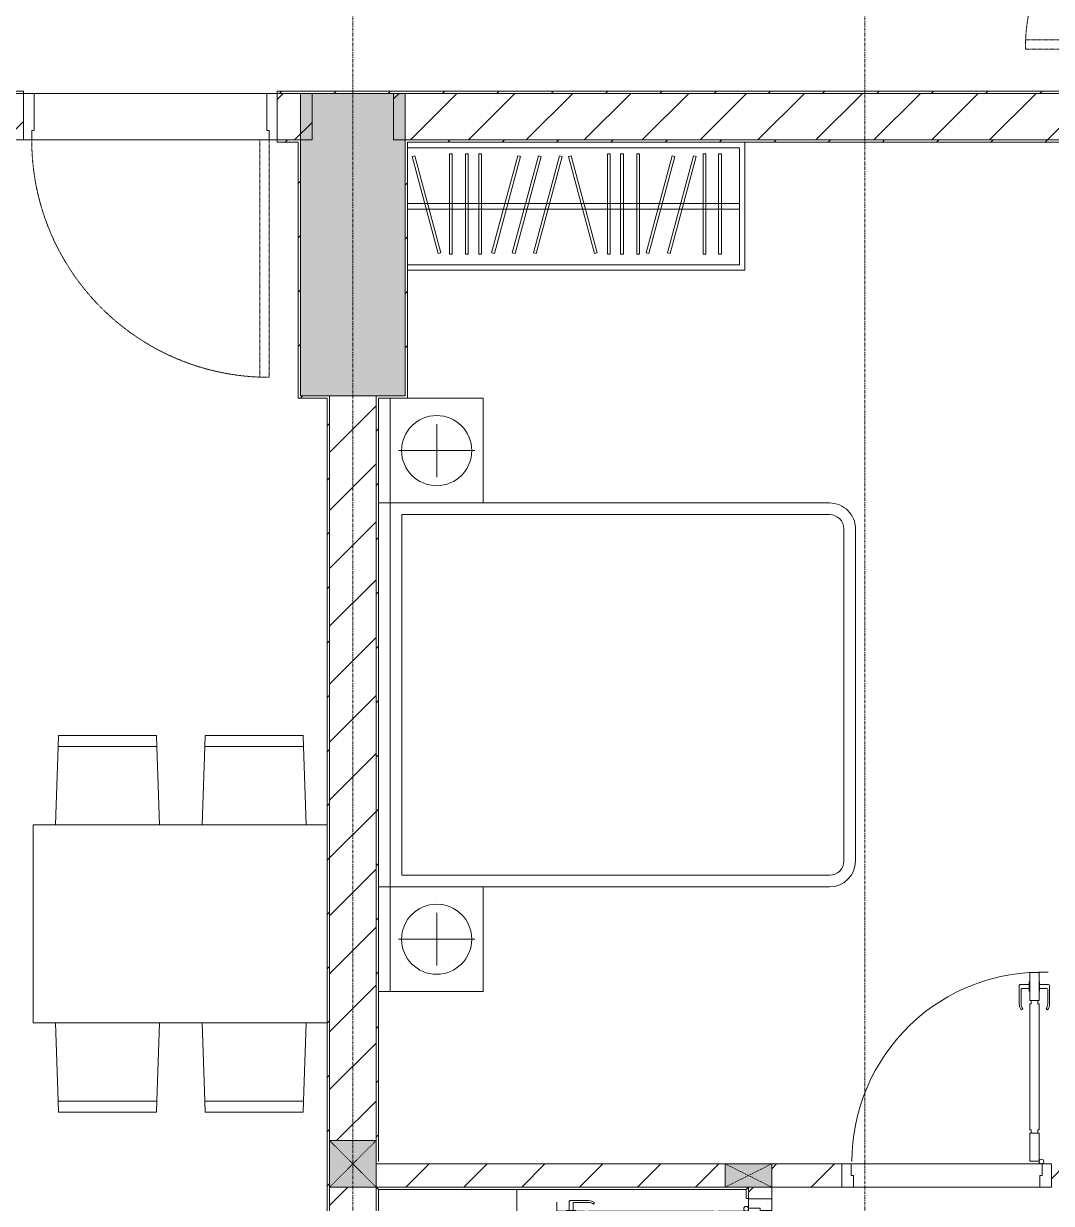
# Model space of a CAD drawing. Header units: millimetres. Extents: x -24439 to 198341, y -52871 to 149926.
# Drawn here: x 51338 to 55755, y 28767 to 33837 of the extents above; entities that cross this region are included whole.
import ezdxf

# ---------------------------------------------------------------- set-up
doc = ezdxf.new("R2010")
doc.units = ezdxf.units.MM
for name, pattern in [('Dash', [6, 3, -3]), ('Grid Line', [22.225, 12.7, -3.175, 3.175, -3.175]), ('NET VAN', [1.06, 0.53, -0.53])]:
    doc.linetypes.add(name, pattern=pattern)
for name, color, linetype, lineweight in [('0-1', 7, 'Continuous', 5), ('A-DETL-GENF-1', 9, 'Continuous', 9), ('A-DETL-GENF-2', 9, 'NET VAN', 9), ('A-DOOR', 31, 'Continuous', 9), ('A-DOOR-1', 9, 'Continuous', 9), ('A-DOOR-FRAM', 31, 'Continuous', 9), ('A-FLOR-1', 9, 'Continuous', 9), ('A-FLOR-HRAL-1', 9, 'Continuous', 9), ('A-WALL', 113, 'Continuous', 9), ('A-WALL-1', 253, 'Continuous', 18), ('A-WALL-2', 9, 'Continuous', 9), ('A-WALL-3', 113, 'Continuous', 18), ('A-WALL-PATT-1', 10, 'Continuous', 9), ('A-WALL-PATT-2', 9, 'Continuous', 9), ('A-WALL-PATT-3', 111, 'Continuous', 9), ('G-IMPT-1', 9, 'Continuous', 9), ('I-FURN-1', 9, 'Continuous', 9), ('I-WALL-1', 253, 'Continuous', 18), ('I-WALL-3', 2, 'Continuous', 18), ('S-COLS', 52, 'Continuous', 9), ('S-COLS-1', 254, 'Continuous', 5), ('S-COLS-2', 253, 'Continuous', 18), ('S-COLS-3', 9, 'Continuous', 9), ('S-COLS-4', 52, 'Continuous', 18), ('S-COLS-5', 52, 'Dash', 9), ('S-COLS-HDLN', 52, 'Dash', 9), ('S-COLS-HDLN-1', 9, 'Dash', 9), ('S-GRID-1', 1, 'Grid Line', 9)]:
    doc.layers.add(name, color=color, linetype=linetype, lineweight=lineweight)
pattern_1 = [(45, (0, 0), (-124.4508, 124.4508), [])]
pattern_2 = [(45, (0, 0), (-116.6726, 116.6726), [])]

# ---------------------------------------------------------------- blocks, each defined once
blk = doc.blocks.new('NCV_TKTC_KET CAU_rvt-1-TKCS_MB ĐỊNH VỊ CAO ĐỘ THIẾT KẾ')
at = {"layer": 'S-COLS-1'}
blk.add_hatch(color=256, dxfattribs=at).paths.add_polyline_path([(52977.6, 32236.9), (52977.6, 33536.9), (52527.6, 33536.9), (52527.6, 32236.9)])
at = {"layer": 'S-COLS-2'}
for p, q in [((52977.6, 33536.9), (52527.6, 33536.9)), ((52527.6, 33536.9), (52527.6, 32236.9)), ((52977.6, 32236.9), (52977.6, 33536.9)), ((52527.6, 32236.9), (52977.6, 32236.9))]:
    blk.add_line(p, q, dxfattribs=at)
blk = doc.blocks.new('DOOR_CW_01 CANH MO-PANEL KINH - DIW_01-900x2200-CỬA GỖ VÂN LAMINATE-553375-TKCS_MB ĐỊNH VỊ CAO ĐỘ THIẾT KẾ')
at = {"layer": 'A-DETL-GENF-1'}
for p, q in [((-397, -182), (-397, -62)), ((-397, -62), (-357, -62)), ((-357, -62), (-357, -182)), ((-357, -182), (-397, -182)), ((-397, -196), (-391, -196)), ((-397, -738), (-397, -196)), ((-391, -196), (-391, -182)), ((-391, -182), (-363, -182)), ((-363, -182), (-363, -196)), ((-357, -196), (-363, -196)), ((-357, -196), (-357, -738)), ((-442, -737), (-442, -816.5)), ((-434, -799.5), (-434, -737)), ((-433.9, -711.2), (-427.3, -715.8)), ((-397, -738), (-391, -738)), ((-357, -752), (-397, -752)), ((-397, -752), (-397, -872)), ((-391, -752), (-391, -738)), ((-363, -752), (-391, -752)), ((-357, -738), (-363, -738)), ((-363, -738), (-363, -752)), ((-357, -872), (-357, -752)), ((-320.1, -711.2), (-326.7, -715.8)), ((-320, -799.5), (-320, -737)), ((-312, -737), (-312, -816.5)), ((-399, -803.5), (-430, -803.5)), ((-399, -792.2), (-399, -831.8)), ((-397, -792.2), (-399, -792.2)), ((-397, -792.2), (-397, -831.8)), ((-357, -792.2), (-357, -831.8)), ((-357, -792.2), (-355, -792.2)), ((-355, -792.2), (-355, -831.8)), ((-355, -803.5), (-324, -803.5)), ((-399, -820.5), (-438, -820.5)), ((-399, -831.8), (-397, -831.8)), ((-355, -831.8), (-357, -831.8)), ((-355, -820.5), (-316, -820.5)), ((-397, -872), (-357, -872))]:
    blk.add_line(p, q, dxfattribs=at)
blk.add_circle((-407, -60), 10, dxfattribs=at)
for centre, radius, start, end in [((-407, -60), 814, 268, 0), ((-397, -737), 45, 145, 180), ((-397, -737), 37, 145, 180), ((-357, -737), 37, 0, 35), ((-357, -737), 45, 360, 35), ((-430, -799.5), 4, 180, 270), ((-324, -799.5), 4, 270, 0), ((-438, -816.5), 4, 180, 270), ((-316, -816.5), 4, 270, 0)]:
    blk.add_arc(centre, radius, start, end, dxfattribs=at)
at = {"layer": 'A-DOOR-1'}
for p, q in [((-450, -50), (-450, 50)), ((-450, 50), (-400, 50)), ((-400, 50), (-400, 0)), ((400, 0), (400, 50)), ((400, 50), (450, 50)), ((450, 50), (450, -50)), ((-410, -50), (-450, -50)), ((-410, 0), (-410, -50)), ((-400, 0), (-410, 0)), ((-407, -50), (-382, -50)), ((410, 0), (400, 0)), ((410, -50), (410, 0)), ((450, -50), (410, -50))]:
    blk.add_line(p, q, dxfattribs=at)
blk = doc.blocks.new('GIUONG NGU-2TAB-1600x2000 - GIUONG NGU-2TAB-1600x2000-842839-TKCS_MB ĐỊNH VỊ CAO ĐỘ THIẾT KẾ')
at = {"layer": 'I-FURN-1'}
for p, q in [((8.5, 0), (8.5, -50)), ((458.5, -50), (458.5, 0)), ((458.5, 0), (458.5, -50)), ((2108.2, -50), (2108.2, 0)), ((458.5, -50), (8.5, -50)), ((8.5, -50), (8.5, -450.3)), ((8.5, -50), (458.5, -50)), ((458.5, -50), (8.5, -50)), ((8.5, -50), (8.5, -450.3)), ((458.5, -450.3), (458.5, -50)), ((2108.2, -50), (458.5, -50)), ((458.5, -50), (458.5, -1938.9)), ((458.5, -50), (2108.2, -50)), ((458.5, -1938.9), (458.5, -50)), ((458.5, -450.3), (458.5, -50)), ((458.5, -50), (2108.2, -50)), ((2108.2, 0), (2108.2, -50)), ((2558.2, -50), (2108.2, -50)), ((2108.2, -50), (2108.2, -450.3)), ((2108.2, -1938.9), (2108.2, -50)), ((2108.2, -50), (2558.2, -50)), ((2108.2, -50), (2558.2, -50)), ((2108.2, -450.3), (2108.2, -50)), ((2108.2, -50), (2108.2, -1938.9)), ((2558.2, -50), (2558.2, 0)), ((2558.2, -450.3), (2558.2, -50)), ((2558.2, -50), (2558.2, -450.3)), ((233.5, -86.8), (233.5, -413.5)), ((508.5, -100), (2058.2, -100)), ((508.5, -1938.9), (508.5, -100)), ((2058.2, -100), (2058.2, -1938.9)), ((2333.2, -86.8), (2333.2, -413.5)), ((120.2, -250.2), (346.8, -250.2)), ((2446.5, -250.2), (2219.8, -250.2)), ((8.5, -450.3), (458.5, -450.3)), ((8.5, -450.3), (458.5, -450.3)), ((2108.2, -450.3), (2558.2, -450.3)), ((2558.2, -450.3), (2108.2, -450.3)), ((1997.1, -2000), (569.6, -2000)), ((569.6, -2050), (1997.1, -2050)), ((1997.1, -2050), (569.6, -2050))]:
    blk.add_line(p, q, dxfattribs=at)
for centre in [(233.5, -250.2), (2333.2, -250.2)]:
    blk.add_circle(centre, 150.7, dxfattribs=at)
for centre, radius, start, end in [((569.6, -1938.9), 111.1, 180, 270), ((569.6, -1938.9), 111.1, 180, 270), ((569.6, -1938.9), 61.1, 180, 270), ((1997.1, -1938.9), 111.1, 270, 360), ((1997.1, -1938.9), 61.1, 270, 0), ((1997.1, -1938.9), 111.1, 270, 0)]:
    blk.add_arc(centre, radius, start, end, dxfattribs=at)
blk = doc.blocks.new('TU QUAN AO-SUITE ROOM_3 - TU QUAN AO-SUITE ROOM_3-V10-TKCS_MB ĐỊNH VỊ CAO ĐỘ THIẾT KẾ')
at = {"layer": 'I-FURN-1'}
for p, q in [((-550, -50), (-550, -1500)), ((-550, -1500), (-550, -50)), ((-550, -50), (-550, -576)), ((-526, -1476), (-526, -50)), ((-526, -50), (-526, -600)), ((-287, -50), (-287, -576)), ((-263, -50), (-263, -576)), ((-24, -49.8), (-24, -1476)), ((-478.3, -181.1), (-61.3, -69.4)), ((-58.2, -80.9), (-475.2, -192.7)), ((-61.3, -69.4), (-58.2, -80.9)), ((-475.2, -192.7), (-478.3, -181.1)), ((-480.1, -229.7), (-50.1, -229.7)), ((-480.1, -241.7), (-480.1, -229.7)), ((-50.1, -241.7), (-480.1, -241.7)), ((-50.1, -229.7), (-50.1, -241.7)), ((-480.1, -299.2), (-50.1, -299.2)), ((-480.1, -311.2), (-480.1, -299.2)), ((-50.1, -299.2), (-50.1, -311.2)), ((-50.1, -311.2), (-480.1, -311.2)), ((-480.1, -356.4), (-50.1, -356.4)), ((-480.1, -368.4), (-480.1, -356.4)), ((-50.1, -368.4), (-480.1, -368.4)), ((-50.1, -356.4), (-50.1, -368.4)), ((-475.2, -411.5), (-478.3, -423.1)), ((-478.3, -423.1), (-61.3, -534.9)), ((-58.2, -523.3), (-475.2, -411.5)), ((-475.2, -500.3), (-478.3, -511.9)), ((-58.2, -612.1), (-475.2, -500.3)), ((-478.3, -511.9), (-61.3, -623.6)), ((-61.3, -534.9), (-58.2, -523.3)), ((-526, -1476), (-526, -600)), ((-475.2, -591.5), (-478.3, -603.1)), ((-478.3, -603.1), (-61.3, -714.9)), ((-58.2, -703.3), (-475.2, -591.5)), ((-287, -576), (-287, -1476)), ((-263, -576), (-263, -1476)), ((-61.3, -623.6), (-58.2, -612.1)), ((-61.3, -714.9), (-58.2, -703.3)), ((-478.3, -853.9), (-61.3, -742.1)), ((-58.2, -753.7), (-475.2, -865.5)), ((-61.3, -742.1), (-58.2, -753.7)), ((-475.2, -865.5), (-478.3, -853.9)), ((-480.1, -908.6), (-480.1, -920.6)), ((-480.1, -908.6), (-480.1, -920.6)), ((-50.1, -908.6), (-480.1, -908.6)), ((-50.1, -920.6), (-50.1, -908.6)), ((-480.1, -920.6), (-50.1, -920.6)), ((-480.1, -965.8), (-480.1, -977.8)), ((-480.1, -965.8), (-480.1, -977.8)), ((-50.1, -965.8), (-480.1, -965.8)), ((-480.1, -977.8), (-50.1, -977.8)), ((-50.1, -977.8), (-50.1, -965.8)), ((-480.1, -1035.3), (-480.1, -1047.3)), ((-480.1, -1035.3), (-480.1, -1047.3)), ((-50.1, -1035.3), (-480.1, -1035.3)), ((-480.1, -1047.3), (-50.1, -1047.3)), ((-50.1, -1047.3), (-50.1, -1035.3)), ((-475.2, -1075.3), (-478.3, -1086.9)), ((-478.3, -1086.9), (-61.3, -1198.6)), ((-58.2, -1187.1), (-475.2, -1075.3)), ((-475.2, -1166.5), (-478.3, -1178.1)), ((-478.3, -1178.1), (-61.3, -1289.9)), ((-58.2, -1278.3), (-475.2, -1166.5)), ((-61.3, -1198.6), (-58.2, -1187.1)), ((-61.3, -1289.9), (-58.2, -1278.3)), ((-480.1, -1320.5), (-480.1, -1332.5)), ((-480.1, -1320.5), (-480.1, -1332.5)), ((-50.1, -1320.5), (-480.1, -1320.5)), ((-480.1, -1332.5), (-50.1, -1332.5)), ((-50.1, -1332.5), (-50.1, -1320.5)), ((-480.1, -1386.9), (-480.1, -1398.9)), ((-480.1, -1386.9), (-480.1, -1398.9)), ((-50.1, -1386.9), (-480.1, -1386.9)), ((-480.1, -1398.9), (-50.1, -1398.9)), ((-50.1, -1398.9), (-50.1, -1386.9)), ((-550, -1500), (0, -1500)), ((0, -1500), (-550, -1500)), ((-24, -1476), (-526, -1476))]:
    blk.add_line(p, q, dxfattribs=at)
blk = doc.blocks.new('MAY GIAT - MAY GIAT_dwg-348053-TKCS_MB ĐỊNH VỊ CAO ĐỘ THIẾT KẾ')
at = {"layer": 'G-IMPT-1', "flags": 128}
blk.add_lwpolyline([(5, 596.6), (5, 2.3), (605, 2.3)], dxfattribs=at)
blk = doc.blocks.new('MAY GIAT - MAY GIAT-348233-TKCS_MB ĐỊNH VỊ CAO ĐỘ THIẾT KẾ')
at = {"layer": 'I-FURN-1'}
for p, q in [((5, 596.6), (5, 2.3)), ((5, 2.3), (605, 2.3))]:
    blk.add_line(p, q, dxfattribs=at)
blk.add_blockref('MAY GIAT - MAY GIAT_dwg-348053-TKCS_MB ĐỊNH VỊ CAO ĐỘ THIẾT KẾ', (0, 0))
blk = doc.blocks.new('RES_BAN AN 1 - RES_BAN AN 1-V12-TKCS_MB ĐỊNH VỊ CAO ĐỘ THIẾT KẾ')
at = {"layer": 'I-FURN-1'}
for p, q in [((-425, 1275), (425, 1275)), ((-425, 11.8), (-425, 1275)), ((425, 1275), (425, 11.8)), ((-761.9, 1168.8), (-809.6, 1167.2)), ((-809.6, 1167.2), (-809.6, 745.3)), ((-425, 1180), (-761.9, 1168.8)), ((-761.9, 1168.8), (-761.9, 743.8)), ((-761.9, 743.8), (-761.9, 1168.8)), ((-425, 732.5), (-425, 1180)), ((425, 1180), (761.9, 1168.8)), ((425, 732.5), (425, 1180)), ((761.9, 1168.8), (761.9, 743.8)), ((761.9, 1168.8), (761.9, 743.8)), ((809.6, 1167.2), (761.9, 1168.8)), ((809.6, 745.3), (809.6, 1167.2)), ((-809.6, 745.3), (-761.9, 743.8)), ((-761.9, 743.8), (-425, 732.5)), ((761.9, 743.8), (425, 732.5)), ((761.9, 743.8), (809.6, 745.3)), ((-809.6, 536.9), (-761.9, 538.5)), ((-809.6, 115.1), (-809.6, 536.9)), ((-425, 549.7), (-761.9, 538.5)), ((-761.9, 538.5), (-761.9, 113.5)), ((-761.9, 538.5), (-761.9, 113.5)), ((-425, 102.3), (-425, 549.7)), ((425, 549.7), (761.9, 538.5)), ((425, 102.3), (425, 549.7)), ((761.9, 538.5), (761.9, 113.5)), ((761.9, 538.5), (809.6, 536.9)), ((761.9, 113.5), (761.9, 538.5)), ((809.6, 536.9), (809.6, 115.1)), ((-761.9, 113.5), (-809.6, 115.1)), ((-761.9, 113.5), (-425, 102.3)), ((761.9, 113.5), (425, 102.3)), ((809.6, 115.1), (761.9, 113.5))]:
    blk.add_line(p, q, dxfattribs=at)
blk = doc.blocks.new('G1_SOF - BO TRU - 100x200-V61-TKCS_MB ĐỊNH VỊ CAO ĐỘ THIẾT KẾ')
at = {"layer": 'S-COLS-3'}
blk.add_hatch(color=256, dxfattribs=at).paths.add_polyline_path([(50, -100), (50, 100), (-50, 100), (-50, -100)])
at = {"layer": 'S-COLS-2'}
for p, q in [((50, 100), (-50, 100)), ((-50, 100), (-50, -100)), ((50, -100), (50, 100)), ((-50, -100), (50, -100))]:
    blk.add_line(p, q, dxfattribs=at)
at = {"layer": 'S-COLS-HDLN-1'}
for p, q in [((50, 100), (-50, -100)), ((-50, 100), (50, -100))]:
    blk.add_line(p, q, dxfattribs=at)
blk = doc.blocks.new('Railing - Railing-792906-TKCS_MB ĐỊNH VỊ CAO ĐỘ THIẾT KẾ')
at = {"layer": 'A-FLOR-HRAL-1'}
for p, q in [((29944.1, 19576.2), (29954.1, 19566.2)), ((31544.1, 19576.2), (31534.1, 19566.2)), ((29954.1, 19566.2), (31534.1, 19566.2)), ((29954.1, 16286.2), (29954.1, 19566.2)), ((31534.1, 19566.2), (31534.1, 19526.7)), ((31544.1, 19526.7), (31534.1, 19526.7)), ((31534.1, 18626.2), (31544.1, 18626.2)), ((31534.1, 18626.2), (31534.1, 18586.2)), ((31144.1, 18576.2), (31134.1, 18586.2)), ((31134.1, 18586.2), (31134.1, 15486.2)), ((31534.1, 18586.2), (31134.1, 18586.2)), ((31544.1, 18576.2), (31534.1, 18586.2)), ((29944.1, 16276.2), (29954.1, 16286.2)), ((30054.1, 16286.2), (29954.1, 16286.2)), ((30044.1, 16276.2), (30054.1, 16286.2)), ((30054.1, 15486.2), (30054.1, 16286.2)), ((30044.1, 15476.2), (30054.1, 15486.2)), ((31134.1, 15486.2), (30054.1, 15486.2)), ((31144.1, 15476.2), (31134.1, 15486.2))]:
    blk.add_line(p, q, dxfattribs=at)
blk = doc.blocks.new('DOOR_CW_01 CANH MO-PANEL KINH - DIG_01-900x2200-CỬA NHÔM KÍNH-400860-TKCS_MB ĐỊNH VỊ CAO ĐỘ THIẾT KẾ')
at = {"layer": 'A-DETL-GENF-1'}
for p, q in [((-397, -182), (-397, -62)), ((-397, -62), (-357, -62)), ((-357, -62), (-357, -182)), ((-357, -182), (-397, -182)), ((-397, -196), (-391, -196)), ((-397, -738), (-397, -196)), ((-391, -196), (-391, -182)), ((-391, -182), (-363, -182)), ((-363, -182), (-363, -196)), ((-357, -196), (-363, -196)), ((-357, -196), (-357, -738)), ((-442, -737), (-442, -816.5)), ((-434, -799.5), (-434, -737)), ((-433.9, -711.2), (-427.3, -715.8)), ((-397, -738), (-391, -738)), ((-357, -752), (-397, -752)), ((-397, -752), (-397, -872)), ((-391, -752), (-391, -738)), ((-363, -752), (-391, -752)), ((-357, -738), (-363, -738)), ((-363, -738), (-363, -752)), ((-357, -872), (-357, -752)), ((-320.1, -711.2), (-326.7, -715.8)), ((-320, -799.5), (-320, -737)), ((-312, -737), (-312, -816.5)), ((-399, -803.5), (-430, -803.5)), ((-399, -792.2), (-399, -831.8)), ((-397, -792.2), (-399, -792.2)), ((-397, -792.2), (-397, -831.8)), ((-357, -792.2), (-357, -831.8)), ((-357, -792.2), (-355, -792.2)), ((-355, -792.2), (-355, -831.8)), ((-355, -803.5), (-324, -803.5)), ((-399, -820.5), (-438, -820.5)), ((-399, -831.8), (-397, -831.8)), ((-355, -831.8), (-357, -831.8)), ((-355, -820.5), (-316, -820.5)), ((-397, -872), (-357, -872))]:
    blk.add_line(p, q, dxfattribs=at)
blk.add_circle((-407, -60), 10, dxfattribs=at)
for centre, radius, start, end in [((-407, -60), 814, 268, 0), ((-397, -737), 45, 145, 180), ((-397, -737), 37, 145, 180), ((-357, -737), 37, 0, 35), ((-357, -737), 45, 360, 35), ((-430, -799.5), 4, 180, 270), ((-324, -799.5), 4, 270, 0), ((-438, -816.5), 4, 180, 270), ((-316, -816.5), 4, 270, 0)]:
    blk.add_arc(centre, radius, start, end, dxfattribs=at)
at = {"layer": 'A-DOOR-1'}
for p, q in [((-450, -50), (-450, 50)), ((-450, 50), (-400, 50)), ((-400, 50), (-400, 0)), ((400, 0), (400, 50)), ((400, 50), (450, 50)), ((450, 50), (450, -50)), ((-410, -50), (-450, -50)), ((-410, 0), (-410, -50)), ((-400, 0), (-410, 0)), ((-407, -50), (-382, -50)), ((410, 0), (400, 0)), ((410, -50), (410, 0)), ((450, -50), (410, -50))]:
    blk.add_line(p, q, dxfattribs=at)
blk = doc.blocks.new('NCV_TKTC_TANG 1_rvt-1-TKCS_MB ĐỊNH VỊ CAO ĐỘ THIẾT KẾ')
at = {"layer": 'A-WALL-PATT-1'}
h = blk.add_hatch(dxfattribs=at)
h.set_pattern_fill('FP_2', color=256, style=0, pattern_type=2)
h.set_pattern_definition(pattern_1)
h.paths.add_polyline_path([(57652.6, 28836.9), (57652.6, 28936.9), (56854.2, 28936.9), (56854.2, 28836.9), (57404.3, 28836.9)])
h.paths.add_polyline_path([(54352.6, 28836.9), (54352.6, 28936.9), (52852.6, 28936.9), (52852.6, 28836.9), (53773, 28836.9)])
h.paths.add_polyline_path([(54552.6, 28836.9), (54854.6, 28836.9), (54854.6, 28936.9), (54552.6, 28936.9), (54552.6, 28861.8)])
h.paths.add_polyline_path([(56054.2, 28836.9), (56054.2, 28936.9), (55754.6, 28936.9), (55754.6, 28836.9)])
h = blk.add_hatch(dxfattribs=at)
h.set_pattern_fill('FP_2', color=256, style=0, pattern_type=2)
h.set_pattern_definition(pattern_1)
h.paths.add_polyline_path([(54552.6, 27836.9), (54552.6, 27886.9), (54452.6, 27886.9), (54452.6, 27836.9), (54502.6, 27836.9)])
h.paths.add_polyline_path([(54502.6, 28786.9), (54552.6, 28786.9), (54552.6, 28836.9), (54452.6, 28836.9), (54452.6, 28786.9)])
at = {"layer": 'A-WALL-PATT-2'}
h = blk.add_hatch(dxfattribs=at)
h.set_pattern_fill('FP_3', color=256, style=0, pattern_type=2)
h.set_pattern_definition(pattern_2)
h.paths.add_polyline_path([(52527.6, 33326.9), (52527.6, 33336.9), (52427.6, 33336.9), (52427.6, 33326.9), (52517.6, 33326.9)])
h.paths.add_polyline_path([(50141.7, 33326.9), (51337.6, 33326.9), (51337.6, 33336.9), (49652.6, 33336.9), (49652.6, 33326.9), (49662.6, 33326.9)])
h = blk.add_hatch(dxfattribs=at)
h.set_pattern_fill('FP_3', color=256, style=0, pattern_type=2)
h.set_pattern_definition(pattern_2)
h.paths.add_polyline_path([(52517.6, 32236.9), (52527.6, 32236.9), (52527.6, 33326.9), (52517.6, 33326.9), (52517.6, 32967)])
h = blk.add_hatch(dxfattribs=at)
h.set_pattern_fill('FP_3', color=256, style=0, pattern_type=2)
h.set_pattern_definition(pattern_2)
h.paths.add_polyline_path([(52977.6, 33326.9), (55842.6, 33326.9), (55842.6, 33336.9), (52977.6, 33336.9)])
h = blk.add_hatch(dxfattribs=at)
h.set_pattern_fill('FP_3', color=256, style=0, pattern_type=2)
h.set_pattern_definition(pattern_2)
h.paths.add_polyline_path([(52987.6, 32226.9), (52987.6, 33326.9), (52977.6, 33326.9), (52977.6, 32226.9)])
h = blk.add_hatch(dxfattribs=at)
h.set_pattern_fill('FP_3', color=256, style=0, pattern_type=2)
h.set_pattern_definition(pattern_2)
h.paths.add_polyline_path([(52517.6, 32226.9), (52642.6, 32226.9), (52642.6, 32236.9), (52517.6, 32236.9)])
h = blk.add_hatch(dxfattribs=at)
h.set_pattern_fill('FP_3', color=256, style=0, pattern_type=2)
h.set_pattern_definition(pattern_2)
h.paths.add_polyline_path([(52652.6, 25546.9), (52652.6, 32236.9), (52642.6, 32236.9), (52642.6, 25546.9)])
h = blk.add_hatch(dxfattribs=at)
h.set_pattern_fill('FP_3', color=256, style=0, pattern_type=2)
h.set_pattern_definition(pattern_2)
h.paths.add_polyline_path([(52852.6, 28936.9), (52862.6, 28936.9), (52862.6, 32236.9), (52852.6, 32236.9), (52852.6, 29022)])
at = {"layer": 'A-FLOR-1'}
for p, q in [((52382.6, 33536.9), (51382.6, 33536.9)), ((52392.6, 33336.9), (51372.6, 33336.9)), ((51372.6, 33336.9), (52392.6, 33336.9)), ((54894.6, 28936.9), (55714.6, 28936.9)), ((55704.6, 28836.9), (54904.6, 28836.9))]:
    blk.add_line(p, q, dxfattribs=at)
at = {"layer": 'A-WALL-1'}
for p, q in [((52862.6, 28936.9), (52852.6, 28936.9)), ((52852.6, 28936.9), (52852.6, 28836.9)), ((52852.6, 28836.9), (54352.6, 28836.9)), ((54452.6, 28836.9), (54452.6, 28786.9)), ((54552.6, 28826.9), (54552.6, 28836.9))]:
    blk.add_line(p, q, dxfattribs=at)
at = {"layer": 'A-WALL-2'}
for p, q in [((54352.6, 28936.9), (52862.6, 28936.9)), ((54854.6, 28936.9), (54552.6, 28936.9)), ((54894.6, 28936.9), (55714.6, 28936.9)), ((54552.6, 28836.9), (54854.6, 28836.9)), ((54552.6, 28786.9), (54552.6, 28826.9)), ((55704.6, 28836.9), (54904.6, 28836.9))]:
    blk.add_line(p, q, dxfattribs=at)
at = {"layer": 'I-WALL-1'}
for p, q in [((52527.6, 33336.9), (52427.6, 33336.9)), ((52427.6, 33336.9), (52427.6, 33326.9)), ((52427.6, 33326.9), (52517.6, 33326.9)), ((52517.6, 33326.9), (52517.6, 32236.9)), ((52527.6, 33326.9), (52527.6, 33336.9)), ((52527.6, 32236.9), (52527.6, 33326.9)), ((55842.6, 33336.9), (52977.6, 33336.9)), ((52977.6, 33336.9), (52977.6, 33326.9)), ((52977.6, 33326.9), (52977.6, 32236.9)), ((52987.6, 33326.9), (55842.6, 33326.9)), ((52987.6, 32226.9), (52987.6, 33326.9)), ((52517.6, 32236.9), (52517.6, 32226.9)), ((52517.6, 32226.9), (52642.6, 32226.9)), ((52642.6, 32236.9), (52527.6, 32236.9)), ((52652.6, 32236.9), (52642.6, 32236.9)), ((52642.6, 32226.9), (52642.6, 25546.9)), ((52652.6, 25546.9), (52652.6, 32236.9)), ((52852.6, 32236.9), (52852.6, 28936.9)), ((52862.6, 32236.9), (52852.6, 32236.9)), ((52977.6, 32236.9), (52862.6, 32236.9)), ((52862.6, 28946.9), (52862.6, 32226.9)), ((52862.6, 32226.9), (52977.6, 32226.9)), ((52977.6, 32226.9), (52987.6, 32226.9)), ((52852.6, 28936.9), (52862.6, 28936.9))]:
    blk.add_line(p, q, dxfattribs=at)
at = {"layer": 'A-DOOR-1'}
for name, p, rotation in [('DOOR_CW_01 CANH MO-PANEL KINH - DIW_01-900x2200-CỬA GỖ VÂN LAMINATE-553375-TKCS_MB ĐỊNH VỊ CAO ĐỘ THIẾT KẾ', (55304.6, 28886.9), 180), ('DOOR_CW_01 CANH MO-PANEL KINH - DIG_01-900x2200-CỬA NHÔM KÍNH-400860-TKCS_MB ĐỊNH VỊ CAO ĐỘ THIẾT KẾ', (54502.6, 28336.9), 269.9999999999989)]:
    blk.add_blockref(name, p, dxfattribs=dict(at, rotation=rotation))
at = {"layer": 'A-FLOR-HRAL-1'}
blk.add_blockref('Railing - Railing-792906-TKCS_MB ĐỊNH VỊ CAO ĐỘ THIẾT KẾ', (22908.5, 9260.7), dxfattribs=at)
at = {"layer": 'I-FURN-1'}
for name, p, rotation in [('TU QUAN AO-SUITE ROOM_3 - TU QUAN AO-SUITE ROOM_3-V10-TKCS_MB ĐỊNH VỊ CAO ĐỘ THIẾT KẾ', (52937.6, 33326.9), 89.9999999999998), ('GIUONG NGU-2TAB-1600x2000 - GIUONG NGU-2TAB-1600x2000-842839-TKCS_MB ĐỊNH VỊ CAO ĐỘ THIẾT KẾ', (52862.6, 29668.6), 90.00000000000065), ('RES_BAN AN 1 - RES_BAN AN 1-V12-TKCS_MB ĐỊNH VỊ CAO ĐỘ THIẾT KẾ', (52654.3, 29968.2), 90.00000000000026), ('MAY GIAT - MAY GIAT-348233-TKCS_MB ĐỊNH VỊ CAO ĐỘ THIẾT KẾ', (53459.2, 28222), 90)]:
    blk.add_blockref(name, p, dxfattribs=dict(at, rotation=rotation))
at = {"layer": 'S-COLS-3', "rotation": 89.99999999999945}
blk.add_blockref('G1_SOF - BO TRU - 100x200-V61-TKCS_MB ĐỊNH VỊ CAO ĐỘ THIẾT KẾ', (54452.6, 28886.9), dxfattribs=at)
blk = doc.blocks.new('FD_05 - FD_05-1000x2200mm-835433-TKCS_MB ĐỊNH VỊ CAO ĐỘ THIẾT KẾ')
at = {"layer": 'A-DETL-GENF-2'}
for p, q in [((510, -100), (470, -100)), ((470, -100), (470, -1120)), ((510, -1120), (510, -100)), ((470, -1120), (510, -1120))]:
    blk.add_line(p, q, dxfattribs=at)
blk.add_arc((510, -100), 1020, 180, 267.7525, dxfattribs=at)
at = {"layer": 'A-DOOR-FRAM'}
for p, q in [((-545, 100), (-500, 100)), ((-545, -100), (-545, 100)), ((-500, 100), (-500, -60)), ((500, 100), (545, 100)), ((500, -60), (500, 100)), ((545, 100), (545, -100)), ((-510, -100), (-545, -100)), ((-500, -60), (-510, -60)), ((-510, -60), (-510, -100)), ((510, -60), (500, -60)), ((510, -100), (510, -60)), ((545, -100), (510, -100))]:
    blk.add_line(p, q, dxfattribs=at)
blk = doc.blocks.new('FD_07 - FD_07-1700x2200-CỬA ĐI 2 CÁNH-V172-TKCS_MB ĐỊNH VỊ CAO ĐỘ THIẾT KẾ')
at = {"layer": 'A-DETL-GENF-2'}
for p, q in [((-810, 910), (-810, 100)), ((-770, 910), (-810, 910)), ((-770, 100), (-770, 910)), ((770, 100), (770, 910)), ((770, 910), (810, 910)), ((810, 910), (810, 100)), ((-810, 100), (-770, 100)), ((810, 100), (770, 100)), ((-810, -910), (-810, -100)), ((-810, -100), (-770, -100)), ((-770, -100), (-770, -910)), ((810, -100), (770, -100)), ((770, -100), (770, -910)), ((810, -910), (810, -100)), ((-770, -910), (-810, -910)), ((770, -910), (810, -910))]:
    blk.add_line(p, q, dxfattribs=at)
for centre, start, end in [((-810, 100), 0, 87.1694), ((810, 100), 92.8306, 180), ((-810, -100), 317.2039, 360), ((810, -100), 180, 267.1694), ((-810, -100), 272.8306, 317.2039)]:
    blk.add_arc(centre, 810, start, end, dxfattribs=at)
at = {"layer": 'A-DOOR'}
for p, q in [((-810, 100), (-650.8, 100)), ((-650.8, 100), (-221.7, 100)), ((-221.7, 100), (810, 100)), ((-221, -100), (-800, -100)), ((800, -100), (-221, -100))]:
    blk.add_line(p, q, dxfattribs=at)
at = {"layer": 'A-DOOR-FRAM'}
for p, q in [((-810, 100), (-850, 100)), ((-850, 100), (-850, 6.4)), ((-810, 60), (-810, 100)), ((-800, 60), (-810, 60)), ((-800, 34.8), (-800, 60)), ((810, 60), (800, 60)), ((800, 60), (800, -100)), ((850, 100), (810, 100)), ((810, 100), (810, 60)), ((850, -100), (850, 100)), ((-850, 6.4), (-850, -100)), ((-800, -100), (-800, 34.8)), ((-850, -100), (-800, -100)), ((800, -100), (850, -100))]:
    blk.add_line(p, q, dxfattribs=at)
blk = doc.blocks.new('G1_SOF - BO TRU - 200x200-3050151-TKCS_MB ĐỊNH VỊ CAO ĐỘ THIẾT KẾ')
at = {"layer": 'S-COLS-HDLN'}
for p, q in [((-100, 100), (100, -100)), ((100, 100), (-100, -100))]:
    blk.add_line(p, q, dxfattribs=at)

msp = doc.modelspace()

# ---------------------------------------------------------------- hatches: boundary and pattern name
at = {"layer": 'A-WALL-PATT-3'}
h = msp.add_hatch(dxfattribs=at)
h.set_pattern_fill('FP_8', color=256, style=0, pattern_type=2)
h.set_pattern_definition(pattern_2)
h.paths.add_polyline_path([(56442.6, 33536.9), (56442.6, 33546.9), (52427.6, 33546.9), (52427.6, 33536.9), (56193.9, 33536.9)])
h.paths.add_polyline_path([(44452.6, 33536.9), (51337.6, 33536.9), (51337.6, 33546.9), (44452.6, 33546.9)])
h = msp.add_hatch(dxfattribs=at)
h.set_pattern_fill('FP_1', color=256, style=0, pattern_type=2)
h.set_pattern_definition(pattern_1)
h.paths.add_polyline_path([(49652.9, 33336.9), (51337.6, 33336.9), (51337.6, 33536.9), (49652.9, 33536.9)])
h.paths.add_polyline_path([(46510.4, 33336.9), (49452.9, 33336.9), (49452.9, 33536.9), (44852.6, 33536.9), (44852.6, 33336.9)])
h.paths.add_polyline_path([(52577.6, 33336.9), (52577.6, 33536.9), (52427.6, 33536.9), (52427.6, 33336.9)])
h = msp.add_hatch(dxfattribs=at)
h.set_pattern_fill('FP_1', color=256, style=0, pattern_type=2)
h.set_pattern_definition(pattern_1)
h.paths.add_polyline_path([(56846.9, 33336.9), (56792.4, 33381.9), (56711.8, 33460.9), (56652.6, 33531.1), (56652.6, 33336.9), (56799.1, 33336.9)])
h.paths.add_polyline_path([(52927.6, 33336.9), (56452.6, 33336.9), (56452.6, 33536.9), (52927.6, 33536.9)])
h.paths.add_polyline_path([(60727.6, 33336.9), (60727.6, 33536.9), (60627.6, 33536.9), (60627.6, 33336.9)])
h.paths.add_polyline_path([(57640.3, 33336.9), (59537.6, 33336.9), (59537.6, 33536.9), (57639.6, 33536.9), (57639.8, 33460.2)])
h = msp.add_hatch(dxfattribs=at)
h.set_pattern_fill('FP_1', color=256, style=0, pattern_type=2)
h.set_pattern_definition(pattern_1)
h.paths.add_polyline_path([(52852.6, 25536.9), (52852.6, 28836.9), (52652.6, 28836.9), (52652.6, 25536.9)])
h.paths.add_polyline_path([(52852.6, 29036.9), (52852.6, 32237), (52652.6, 32237), (52652.6, 29036.9)])
at = {"layer": 'S-COLS-1'}
msp.add_hatch(color=256, dxfattribs=at).paths.add_polyline_path([(52652.6, 28836.9), (52852.6, 28836.9), (52852.6, 29036.9), (52652.6, 29036.9), (52652.6, 29022)])

# ---------------------------------------------------------------- linework, layer by layer
at = {"layer": 'A-WALL'}
for p, q in [((51337.6, 33536.9), (49652.9, 33536.9)), ((49652.9, 33536.9), (51337.6, 33536.9)), ((51382.6, 33536.9), (52382.6, 33536.9)), ((52577.6, 33536.9), (52427.6, 33536.9)), ((52427.6, 33536.9), (52577.6, 33536.9)), ((56442.6, 33536.9), (52927.6, 33536.9)), ((52927.6, 33536.9), (56442.6, 33536.9)), ((52392.6, 33336.9), (51372.6, 33336.9)), ((52652.6, 29036.9), (52852.6, 29036.9)), ((52852.6, 28836.9), (52652.6, 28836.9))]:
    msp.add_line(p, q, dxfattribs=at)
at = {"layer": 'A-WALL-3'}
for p, q in [((52577.6, 33336.9), (52577.6, 33536.9)), ((52927.6, 33536.9), (52927.6, 33336.9)), ((49652.9, 33336.9), (51337.6, 33336.9)), ((52427.6, 33336.9), (52577.6, 33336.9)), ((52927.6, 33336.9), (56452.6, 33336.9)), ((52852.6, 32237), (52652.6, 32237)), ((52652.6, 32237), (52652.6, 29036.9)), ((52852.6, 29036.9), (52852.6, 32237)), ((52652.6, 28836.9), (52652.6, 25536.9)), ((52852.6, 25536.9), (52852.6, 28836.9))]:
    msp.add_line(p, q, dxfattribs=at)
at = {"layer": 'I-WALL-3'}
for p, q in [((51337.6, 33546.9), (44452.6, 33546.9)), ((51337.6, 33536.9), (51337.6, 33546.9)), ((56442.6, 33546.9), (52427.6, 33546.9)), ((52427.6, 33546.9), (52427.6, 33536.9)), ((52577.6, 33536.9), (52927.6, 33536.9))]:
    msp.add_line(p, q, dxfattribs=at)
at = {"layer": 'S-COLS'}
for p, q in [((52852.6, 29036.9), (52652.6, 29036.9)), ((52652.6, 28836.9), (52852.6, 28836.9))]:
    msp.add_line(p, q, dxfattribs=at)
at = {"layer": 'S-COLS-4'}
for p, q in [((52652.6, 29036.9), (52652.6, 28836.9)), ((52852.6, 28836.9), (52852.6, 29036.9))]:
    msp.add_line(p, q, dxfattribs=at)
at = {"layer": 'S-GRID-1'}
for p, q in [((52752.6, 20960.6), (52752.6, 80482.7)), ((54952.6, 20960.6), (54952.6, 80482.7)), ((131551.8, 33536.9), (29351.8, 33536.9))]:
    msp.add_line(p, q, dxfattribs=at)

# ---------------------------------------------------------------- block references
at = {"layer": '0-1'}
for name in ['NCV_TKTC_KET CAU_rvt-1-TKCS_MB ĐỊNH VỊ CAO ĐỘ THIẾT KẾ', 'NCV_TKTC_TANG 1_rvt-1-TKCS_MB ĐỊNH VỊ CAO ĐỘ THIẾT KẾ']:
    msp.add_blockref(name, (0, 0), dxfattribs=at)
at = {"layer": 'A-DOOR', "rotation": 90}
msp.add_blockref('FD_07 - FD_07-1700x2200-CỬA ĐI 2 CÁNH-V172-TKCS_MB ĐỊNH VỊ CAO ĐỘ THIẾT KẾ', (56552.6, 34537.1), dxfattribs=at)
at = {"layer": 'A-DOOR'}
msp.add_blockref('FD_05 - FD_05-1000x2200mm-835433-TKCS_MB ĐỊNH VỊ CAO ĐỘ THIẾT KẾ', (51882.6, 33436.9), dxfattribs=at)
at = {"layer": 'S-COLS-5'}
msp.add_blockref('G1_SOF - BO TRU - 200x200-3050151-TKCS_MB ĐỊNH VỊ CAO ĐỘ THIẾT KẾ', (52752.6, 28936.9), dxfattribs=at)

doc.saveas('drawing.dxf')
